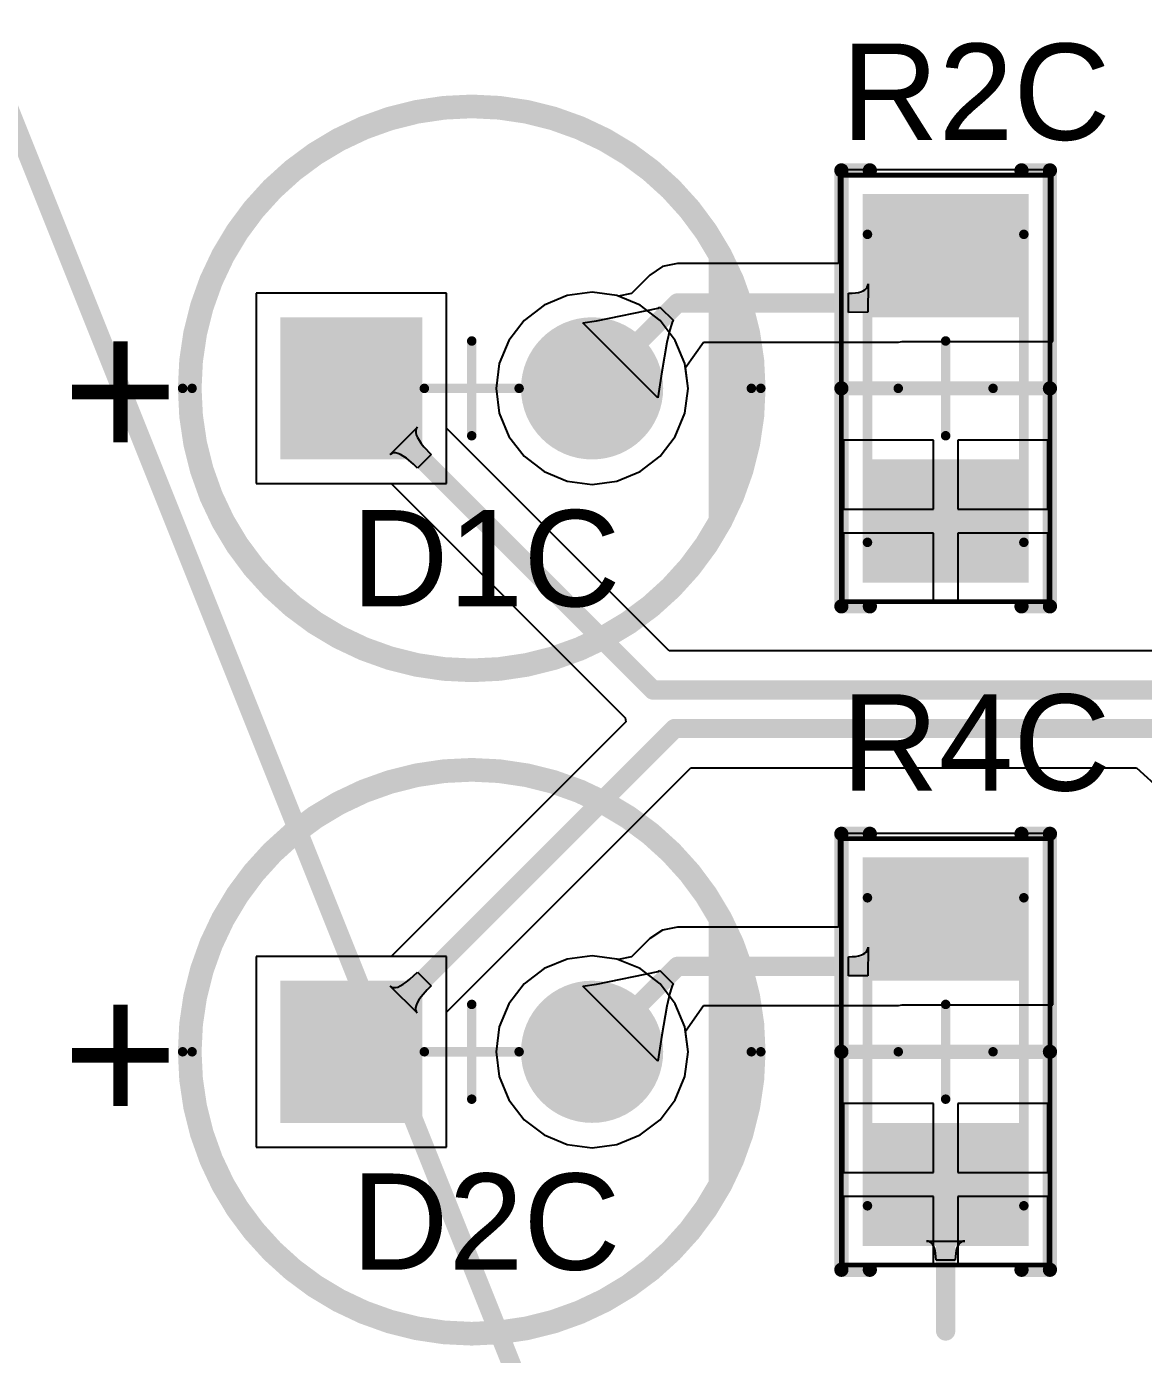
# Model space of a CAD drawing. Header units: inches. Extents: x -0.14 to 3.29, y -0.08 to 7.88.
# Drawn here: x 0.898 to 1.362, y 5.13 to 5.682 of the extents above; entities that cross this region are included whole.
import ezdxf

# ---------------------------------------------------------------- set-up
doc = ezdxf.new("R2010")
doc.units = ezdxf.units.IN
doc.header["$MEASUREMENT"] = 0
for name, color, linetype in [('Bottom Layer', 5, 'Continuous'), ('Bottom Solder', 6, 'Continuous'), ('Multi-Layer', 9, 'Continuous'), ('Pad Holes', 156, 'Continuous'), ('PCBD Notes', 76, 'Continuous'), ('Top 3D Body', 56, 'Continuous'), ('Top Courtyard', 56, 'Continuous'), ('Top Layer', 1, 'Continuous'), ('Top Overlay', 2, 'Continuous'), ('Top Paste', 8, 'Continuous'), ('Top Solder', 216, 'Continuous')]:
    doc.layers.add(name, color=color, linetype=linetype)
doc.styles.add('Arial', font='', dxfattribs={"height": 0.2})
doc.styles.get('Arial').set_extended_font_data('Arial')

# ---------------------------------------------------------------- blocks, each defined once
blk = doc.blocks.new('RES_1206_3216_354')
at = {"layer": 'Top Layer'}
for points in [[(-0.07874, -0.03248), (-0.07874, 0.03248), (-0.0315, 0.03248), (-0.0315, -0.03248)], [(0.0315, -0.03248), (0.0315, 0.03248), (0.07874, 0.03248), (0.07874, -0.03248)]]:
    blk.add_hatch(color=1, dxfattribs=at).paths.add_polyline_path(points)
at = {"layer": 'Top Paste'}
for points in [[(-0.07874, -0.03248), (-0.07874, 0.03248), (-0.0315, 0.03248), (-0.0315, -0.03248)], [(0.0315, -0.03248), (0.0315, 0.03248), (0.07874, 0.03248), (0.07874, -0.03248)]]:
    blk.add_hatch(color=8, dxfattribs=at).paths.add_polyline_path(points)
at = {"layer": 'Top Solder'}
for points in [[(-0.08071, -0.03445), (-0.08071, 0.03445), (-0.02953, 0.03445), (-0.02953, -0.03445)], [(0.02953, -0.03445), (0.02953, 0.03445), (0.08071, 0.03445), (0.08071, -0.03445)]]:
    blk.add_hatch(color=216, dxfattribs=at).paths.add_polyline_path(points)
at = {"layer": 'Top 3D Body'}
for points in [[(0.06398, 0.03248, 0.00394, 0.00394, 0), (-0.06398, 0.03248, 0.00394, 0.00394, 0)], [(-0.06398, -0.03248, 0.00394, 0.00394, 0), (-0.06398, 0.03248, 0.00394, 0.00394, 0)], [(0.06398, -0.03248, 0.00394, 0.00394, 0), (0.06398, 0.03248, 0.00394, 0.00394, 0)], [(0.06398, -0.03248, 0.00394, 0.00394, 0), (-0.06398, -0.03248, 0.00394, 0.00394, 0)]]:
    blk.add_lwpolyline(points, format="xyseb", dxfattribs=at)
for points in [[(-0.06496, 0.03248, 0.00197, 0.00197, 1), (-0.06299, 0.03248, 0.00197, 0.00197, 1)], [(-0.06496, 0.03248, 0.00197, 0.00197, 1), (-0.06299, 0.03248, 0.00197, 0.00197, 1)], [(0.06299, 0.03248, 0.00197, 0.00197, 1), (0.06496, 0.03248, 0.00197, 0.00197, 1)], [(0.06299, 0.03248, 0.00197, 0.00197, 1), (0.06496, 0.03248, 0.00197, 0.00197, 1)], [(-0.06496, -0.03248, 0.00197, 0.00197, 1), (-0.06299, -0.03248, 0.00197, 0.00197, 1)], [(-0.06496, -0.03248, 0.00197, 0.00197, 1), (-0.06299, -0.03248, 0.00197, 0.00197, 1)], [(0.06299, -0.03248, 0.00197, 0.00197, 1), (0.06496, -0.03248, 0.00197, 0.00197, 1)], [(0.06299, -0.03248, 0.00197, 0.00197, 1), (0.06496, -0.03248, 0.00197, 0.00197, 1)]]:
    blk.add_lwpolyline(points, format="xyseb", close=True, dxfattribs=at)
at = {"layer": 'Top Courtyard'}
for points in [[(0.08858, 0.04331, 0.00197, 0.00197, 0), (-0.08858, 0.04331, 0.00197, 0.00197, 0)], [(-0.08858, -0.04331, 0.00197, 0.00197, 0), (-0.08858, 0.04331, 0.00197, 0.00197, 0)], [(0.08858, -0.04331, 0.00197, 0.00197, 0), (0.08858, 0.04331, 0.00197, 0.00197, 0)], [(0, -0.01968, 0.00394, 0.00394, 0), (0, 0.01969, 0.00394, 0.00394, 0)], [(0.01969, 0, 0.00394, 0.00394, 0), (-0.01968, 0, 0.00394, 0.00394, 0)], [(0.08858, -0.04331, 0.00197, 0.00197, 0), (-0.08858, -0.04331, 0.00197, 0.00197, 0)]]:
    blk.add_lwpolyline(points, format="xyseb", dxfattribs=at)
for points in [[(-0.08907, 0.04331, 0.000984, 0.000984, 1), (-0.08809, 0.04331, 0.000984, 0.000984, 1)], [(-0.08907, 0.04331, 0.000984, 0.000984, 1), (-0.08809, 0.04331, 0.000984, 0.000984, 1)], [(0.08809, 0.04331, 0.000984, 0.000984, 1), (0.08908, 0.04331, 0.000984, 0.000984, 1)], [(0.08809, 0.04331, 0.000984, 0.000984, 1), (0.08908, 0.04331, 0.000984, 0.000984, 1)], [(-0.00098, 0.01969, 0.00197, 0.00197, 1), (0.00098, 0.01969, 0.00197, 0.00197, 1)], [(-0.02067, 0, 0.00197, 0.00197, 1), (-0.0187, 0, 0.00197, 0.00197, 1)], [(0.0187, 0, 0.00197, 0.00197, 1), (0.02067, 0, 0.00197, 0.00197, 1)], [(-0.00098, -0.01968, 0.00197, 0.00197, 1), (0.00098, -0.01968, 0.00197, 0.00197, 1)], [(-0.08907, -0.04331, 0.000984, 0.000984, 1), (-0.08809, -0.04331, 0.000984, 0.000984, 1)], [(-0.08907, -0.04331, 0.000984, 0.000984, 1), (-0.08809, -0.04331, 0.000984, 0.000984, 1)], [(0.08809, -0.04331, 0.000984, 0.000984, 1), (0.08908, -0.04331, 0.000984, 0.000984, 1)], [(0.08809, -0.04331, 0.000984, 0.000984, 1), (0.08908, -0.04331, 0.000984, 0.000984, 1)]]:
    blk.add_lwpolyline(points, format="xyseb", close=True, dxfattribs=at)
at = {"layer": 'Top Overlay'}
for points in [[(0.09055, 0.04331, 0.00591, 0.00591, 0), (-0.09055, 0.04331, 0.00591, 0.00591, 0)], [(-0.09055, 0.0315, 0.00591, 0.00591, 0), (-0.09055, 0.04331, 0.00591, 0.00591, 0)], [(0, -0.04331, 0.00591, 0.00591, 0), (0, 0.04331, 0.00591, 0.00591, 0)], [(0.09055, 0.0315, 0.00591, 0.00591, 0), (0.09055, 0.04331, 0.00591, 0.00591, 0)], [(-0.09055, -0.04331, 0.00591, 0.00591, 0), (-0.09055, -0.03149, 0.00591, 0.00591, 0)], [(0.09055, -0.04331, 0.00591, 0.00591, 0), (0.09055, -0.03149, 0.00591, 0.00591, 0)], [(0.09055, -0.04331, 0.00591, 0.00591, 0), (-0.09055, -0.04331, 0.00591, 0.00591, 0)]]:
    blk.add_lwpolyline(points, format="xyseb", dxfattribs=at)
for points in [[(-0.09203, 0.04331, 0.00295, 0.00295, 1), (-0.08907, 0.04331, 0.00295, 0.00295, 1)], [(-0.09203, 0.04331, 0.00295, 0.00295, 1), (-0.08907, 0.04331, 0.00295, 0.00295, 1)], [(-0.00148, 0.04331, 0.00295, 0.00295, 1), (0.00148, 0.04331, 0.00295, 0.00295, 1)], [(0.08908, 0.04331, 0.00295, 0.00295, 1), (0.09203, 0.04331, 0.00295, 0.00295, 1)], [(0.08908, 0.04331, 0.00295, 0.00295, 1), (0.09203, 0.04331, 0.00295, 0.00295, 1)], [(-0.09203, 0.0315, 0.00295, 0.00295, 1), (-0.08907, 0.0315, 0.00295, 0.00295, 1)], [(0.08908, 0.0315, 0.00295, 0.00295, 1), (0.09203, 0.0315, 0.00295, 0.00295, 1)], [(-0.09203, -0.03149, 0.00295, 0.00295, 1), (-0.08907, -0.03149, 0.00295, 0.00295, 1)], [(0.08908, -0.03149, 0.00295, 0.00295, 1), (0.09203, -0.03149, 0.00295, 0.00295, 1)], [(-0.09203, -0.04331, 0.00295, 0.00295, 1), (-0.08907, -0.04331, 0.00295, 0.00295, 1)], [(-0.09203, -0.04331, 0.00295, 0.00295, 1), (-0.08907, -0.04331, 0.00295, 0.00295, 1)], [(-0.00148, -0.04331, 0.00295, 0.00295, 1), (0.00148, -0.04331, 0.00295, 0.00295, 1)], [(0.08908, -0.04331, 0.00295, 0.00295, 1), (0.09203, -0.04331, 0.00295, 0.00295, 1)], [(0.08908, -0.04331, 0.00295, 0.00295, 1), (0.09203, -0.04331, 0.00295, 0.00295, 1)]]:
    blk.add_lwpolyline(points, format="xyseb", close=True, dxfattribs=at)
blk = doc.blocks.new('RES_1206_3216_374')
at = {"layer": 'Top Layer'}
for points in [[(-0.07874, -0.03248), (-0.07874, 0.03248), (-0.0315, 0.03248), (-0.0315, -0.03248)], [(0.0315, -0.03248), (0.0315, 0.03248), (0.07874, 0.03248), (0.07874, -0.03248)]]:
    blk.add_hatch(color=1, dxfattribs=at).paths.add_polyline_path(points)
at = {"layer": 'Top Paste'}
for points in [[(-0.07874, -0.03248), (-0.07874, 0.03248), (-0.0315, 0.03248), (-0.0315, -0.03248)], [(0.0315, -0.03248), (0.0315, 0.03248), (0.07874, 0.03248), (0.07874, -0.03248)]]:
    blk.add_hatch(color=8, dxfattribs=at).paths.add_polyline_path(points)
at = {"layer": 'Top Solder'}
for points in [[(-0.08071, -0.03445), (-0.08071, 0.03445), (-0.02953, 0.03445), (-0.02953, -0.03445)], [(0.02953, -0.03445), (0.02953, 0.03445), (0.08071, 0.03445), (0.08071, -0.03445)]]:
    blk.add_hatch(color=216, dxfattribs=at).paths.add_polyline_path(points)
at = {"layer": 'Top 3D Body'}
for points in [[(0.06398, 0.03248, 0.00394, 0.00394, 0), (-0.06398, 0.03248, 0.00394, 0.00394, 0)], [(-0.06398, -0.03248, 0.00394, 0.00394, 0), (-0.06398, 0.03248, 0.00394, 0.00394, 0)], [(0.06398, -0.03248, 0.00394, 0.00394, 0), (0.06398, 0.03248, 0.00394, 0.00394, 0)], [(0.06398, -0.03248, 0.00394, 0.00394, 0), (-0.06398, -0.03248, 0.00394, 0.00394, 0)]]:
    blk.add_lwpolyline(points, format="xyseb", dxfattribs=at)
for points in [[(-0.06496, 0.03248, 0.00197, 0.00197, 1), (-0.06299, 0.03248, 0.00197, 0.00197, 1)], [(-0.06496, 0.03248, 0.00197, 0.00197, 1), (-0.06299, 0.03248, 0.00197, 0.00197, 1)], [(0.06299, 0.03248, 0.00197, 0.00197, 1), (0.06496, 0.03248, 0.00197, 0.00197, 1)], [(0.06299, 0.03248, 0.00197, 0.00197, 1), (0.06496, 0.03248, 0.00197, 0.00197, 1)], [(-0.06496, -0.03248, 0.00197, 0.00197, 1), (-0.06299, -0.03248, 0.00197, 0.00197, 1)], [(-0.06496, -0.03248, 0.00197, 0.00197, 1), (-0.06299, -0.03248, 0.00197, 0.00197, 1)], [(0.06299, -0.03248, 0.00197, 0.00197, 1), (0.06496, -0.03248, 0.00197, 0.00197, 1)], [(0.06299, -0.03248, 0.00197, 0.00197, 1), (0.06496, -0.03248, 0.00197, 0.00197, 1)]]:
    blk.add_lwpolyline(points, format="xyseb", close=True, dxfattribs=at)
at = {"layer": 'Top Courtyard'}
for points in [[(0.08858, 0.04331, 0.00197, 0.00197, 0), (-0.08858, 0.04331, 0.00197, 0.00197, 0)], [(-0.08858, -0.04331, 0.00197, 0.00197, 0), (-0.08858, 0.04331, 0.00197, 0.00197, 0)], [(0.08858, -0.04331, 0.00197, 0.00197, 0), (0.08858, 0.04331, 0.00197, 0.00197, 0)], [(0, -0.01968, 0.00394, 0.00394, 0), (0, 0.01969, 0.00394, 0.00394, 0)], [(0.01969, 0, 0.00394, 0.00394, 0), (-0.01968, 0, 0.00394, 0.00394, 0)], [(0.08858, -0.04331, 0.00197, 0.00197, 0), (-0.08858, -0.04331, 0.00197, 0.00197, 0)]]:
    blk.add_lwpolyline(points, format="xyseb", dxfattribs=at)
for points in [[(-0.08907, 0.04331, 0.000984, 0.000984, 1), (-0.08809, 0.04331, 0.000984, 0.000984, 1)], [(-0.08907, 0.04331, 0.000984, 0.000984, 1), (-0.08809, 0.04331, 0.000984, 0.000984, 1)], [(0.08809, 0.04331, 0.000984, 0.000984, 1), (0.08907, 0.04331, 0.000984, 0.000984, 1)], [(0.08809, 0.04331, 0.000984, 0.000984, 1), (0.08907, 0.04331, 0.000984, 0.000984, 1)], [(-0.00098, 0.01969, 0.00197, 0.00197, 1), (0.00098, 0.01969, 0.00197, 0.00197, 1)], [(-0.02067, 0, 0.00197, 0.00197, 1), (-0.0187, 0, 0.00197, 0.00197, 1)], [(0.0187, 0, 0.00197, 0.00197, 1), (0.02067, 0, 0.00197, 0.00197, 1)], [(-0.00098, -0.01968, 0.00197, 0.00197, 1), (0.00098, -0.01968, 0.00197, 0.00197, 1)], [(-0.08907, -0.04331, 0.000984, 0.000984, 1), (-0.08809, -0.04331, 0.000984, 0.000984, 1)], [(-0.08907, -0.04331, 0.000984, 0.000984, 1), (-0.08809, -0.04331, 0.000984, 0.000984, 1)], [(0.08809, -0.04331, 0.000984, 0.000984, 1), (0.08907, -0.04331, 0.000984, 0.000984, 1)], [(0.08809, -0.04331, 0.000984, 0.000984, 1), (0.08907, -0.04331, 0.000984, 0.000984, 1)]]:
    blk.add_lwpolyline(points, format="xyseb", close=True, dxfattribs=at)
at = {"layer": 'Top Overlay'}
for points in [[(0.09055, 0.04331, 0.00591, 0.00591, 0), (-0.09055, 0.04331, 0.00591, 0.00591, 0)], [(-0.09055, 0.0315, 0.00591, 0.00591, 0), (-0.09055, 0.04331, 0.00591, 0.00591, 0)], [(0, -0.04331, 0.00591, 0.00591, 0), (0, 0.04331, 0.00591, 0.00591, 0)], [(0.09055, 0.0315, 0.00591, 0.00591, 0), (0.09055, 0.04331, 0.00591, 0.00591, 0)], [(-0.09055, -0.04331, 0.00591, 0.00591, 0), (-0.09055, -0.03149, 0.00591, 0.00591, 0)], [(0.09055, -0.04331, 0.00591, 0.00591, 0), (0.09055, -0.03149, 0.00591, 0.00591, 0)], [(0.09055, -0.04331, 0.00591, 0.00591, 0), (-0.09055, -0.04331, 0.00591, 0.00591, 0)]]:
    blk.add_lwpolyline(points, format="xyseb", dxfattribs=at)
for points in [[(-0.09203, 0.04331, 0.00295, 0.00295, 1), (-0.08907, 0.04331, 0.00295, 0.00295, 1)], [(-0.09203, 0.04331, 0.00295, 0.00295, 1), (-0.08907, 0.04331, 0.00295, 0.00295, 1)], [(-0.00148, 0.04331, 0.00295, 0.00295, 1), (0.00148, 0.04331, 0.00295, 0.00295, 1)], [(0.08908, 0.04331, 0.00295, 0.00295, 1), (0.09203, 0.04331, 0.00295, 0.00295, 1)], [(0.08908, 0.04331, 0.00295, 0.00295, 1), (0.09203, 0.04331, 0.00295, 0.00295, 1)], [(-0.09203, 0.0315, 0.00295, 0.00295, 1), (-0.08907, 0.0315, 0.00295, 0.00295, 1)], [(0.08908, 0.0315, 0.00295, 0.00295, 1), (0.09203, 0.0315, 0.00295, 0.00295, 1)], [(-0.09203, -0.03149, 0.00295, 0.00295, 1), (-0.08907, -0.03149, 0.00295, 0.00295, 1)], [(0.08908, -0.03149, 0.00295, 0.00295, 1), (0.09203, -0.03149, 0.00295, 0.00295, 1)], [(-0.09203, -0.04331, 0.00295, 0.00295, 1), (-0.08907, -0.04331, 0.00295, 0.00295, 1)], [(-0.09203, -0.04331, 0.00295, 0.00295, 1), (-0.08907, -0.04331, 0.00295, 0.00295, 1)], [(-0.00148, -0.04331, 0.00295, 0.00295, 1), (0.00148, -0.04331, 0.00295, 0.00295, 1)], [(0.08908, -0.04331, 0.00295, 0.00295, 1), (0.09203, -0.04331, 0.00295, 0.00295, 1)], [(0.08908, -0.04331, 0.00295, 0.00295, 1), (0.09203, -0.04331, 0.00295, 0.00295, 1)]]:
    blk.add_lwpolyline(points, format="xyseb", close=True, dxfattribs=at)
blk = doc.blocks.new('ED49B4F6_595F_4D62_96BB_D7184CAA9B94_437')
at = {"layer": 'Bottom Layer'}
blk.add_hatch(color=5, dxfattribs=at).paths.add_polyline_path([(-0.02244, -0.02756), (-0.07756, -0.02756), (-0.07756, 0.02756), (-0.02244, 0.02756)])
h = blk.add_hatch(color=5, dxfattribs=at)
edge = h.paths.add_edge_path()
edge.add_arc((0.05, 0), 0.02756, 0, 360)
at = {"layer": 'Bottom Solder'}
blk.add_hatch(color=6, dxfattribs=at).paths.add_polyline_path([(-0.02047, -0.02953), (-0.07953, -0.02953), (-0.07953, 0.02953), (-0.02047, 0.02953)])
h = blk.add_hatch(color=6, dxfattribs=at)
edge = h.paths.add_edge_path()
edge.add_arc((0.05, 0), 0.02953, 0, 360)
at = {"layer": 'Multi-Layer'}
blk.add_hatch(color=9, dxfattribs=at).paths.add_polyline_path([(-0.02244, -0.02756), (-0.07756, -0.02756), (-0.07756, 0.02756), (-0.02244, 0.02756)])
h = blk.add_hatch(color=9, dxfattribs=at)
edge = h.paths.add_edge_path()
edge.add_arc((0.05, 0), 0.02756, 0, 360)
at = {"layer": 'Pad Holes'}
h = blk.add_hatch(color=7, dxfattribs=at)
edge = h.paths.add_edge_path()
edge.add_arc((-0.05, 0), 0.0175, 0, 360)
h = blk.add_hatch(color=7, dxfattribs=at)
edge = h.paths.add_edge_path()
edge.add_arc((0.05, 0), 0.0175, 0, 360)
at = {"layer": 'Top Layer'}
blk.add_hatch(color=1, dxfattribs=at).paths.add_polyline_path([(-0.02244, -0.02756), (-0.07756, -0.02756), (-0.07756, 0.02756), (-0.02244, 0.02756)])
h = blk.add_hatch(color=1, dxfattribs=at)
edge = h.paths.add_edge_path()
edge.add_arc((0.05, 0), 0.02756, 0, 360)
at = {"layer": 'Top Solder'}
blk.add_hatch(color=216, dxfattribs=at).paths.add_polyline_path([(-0.02047, -0.02953), (-0.07953, -0.02953), (-0.07953, 0.02953), (-0.02047, 0.02953)])
h = blk.add_hatch(color=216, dxfattribs=at)
edge = h.paths.add_edge_path()
edge.add_arc((0.05, 0), 0.02953, 0, 360)
at = {"layer": 'Top 3D Body'}
for points in [[(0.11614, 0, 0.00394, 0.00394, 1), (-0.11614, 0, 0.00394, 0.00394, 1)], [(-0.11713, 0, 0.00197, 0.00197, 1), (-0.11516, 0, 0.00197, 0.00197, 1)], [(0.11516, 0, 0.00197, 0.00197, 1), (0.11713, 0, 0.00197, 0.00197, 1)]]:
    blk.add_lwpolyline(points, format="xyseb", close=True, dxfattribs=at)
at = {"layer": 'Top Courtyard'}
for points in [[(0.12008, 0, 0.00394, 0.00394, 1), (-0.12008, 0, 0.00394, 0.00394, 1)], [(-0.00098, 0.01968, 0.00197, 0.00197, 1), (0.00099, 0.01968, 0.00197, 0.00197, 1)], [(-0.12106, 0, 0.00197, 0.00197, 1), (-0.11909, 0, 0.00197, 0.00197, 1)], [(-0.02067, 0, 0.00197, 0.00197, 1), (-0.0187, 0, 0.00197, 0.00197, 1)], [(0.0187, 0, 0.00197, 0.00197, 1), (0.02067, 0, 0.00197, 0.00197, 1)], [(0.11909, 0, 0.00197, 0.00197, 1), (0.12106, 0, 0.00197, 0.00197, 1)], [(-0.00098, -0.01969, 0.00197, 0.00197, 1), (0.00099, -0.01969, 0.00197, 0.00197, 1)]]:
    blk.add_lwpolyline(points, format="xyseb", close=True, dxfattribs=at)
for points in [[(0, -0.01969, 0.00394, 0.00394, 0), (0, 0.01968, 0.00394, 0.00394, 0)], [(-0.01968, 0, 0.00394, 0.00394, 0), (0.01969, 0, 0.00394, 0.00394, 0)]]:
    blk.add_lwpolyline(points, format="xyseb", dxfattribs=at)
at = {"layer": 'Top Overlay'}
for points in [[(0.11614, 0, 0.00787, 0.00787, 1), (-0.11614, 0, 0.00787, 0.00787, 1)], [(0.10039, 0.05512, 0.00394, 0.00394, 1), (0.10433, 0.05512, 0.00394, 0.00394, 1)], [(0.10433, 0.03937, 0.00394, 0.00394, 1), (0.10827, 0.03937, 0.00394, 0.00394, 1)], [(0.10827, 0.02362, 0.00394, 0.00394, 1), (0.11221, 0.02362, 0.00394, 0.00394, 1)], [(-0.11811, 0, 0.00394, 0.00394, 1), (-0.11417, 0, 0.00394, 0.00394, 1)], [(0.11417, 0, 0.00394, 0.00394, 1), (0.11811, 0, 0.00394, 0.00394, 1)], [(0.10827, -0.02756, 0.00394, 0.00394, 1), (0.11221, -0.02756, 0.00394, 0.00394, 1)], [(0.10039, -0.03937, 0.00394, 0.00394, 1), (0.10433, -0.03937, 0.00394, 0.00394, 1)], [(0.10039, -0.03937, 0.00394, 0.00394, 1), (0.10433, -0.03937, 0.00394, 0.00394, 1)], [(0.10433, -0.03937, 0.00394, 0.00394, 1), (0.10827, -0.03937, 0.00394, 0.00394, 1)], [(0.10039, -0.05512, 0.00394, 0.00394, 1), (0.10433, -0.05512, 0.00394, 0.00394, 1)]]:
    blk.add_lwpolyline(points, format="xyseb", close=True, dxfattribs=at)
for points in [[(0.10236, -0.03937, 0.00787, 0.00787, 0), (0.10236, 0.05512, 0.00787, 0.00787, 0)], [(0.1063, -0.03937, 0.00787, 0.00787, 0), (0.1063, 0.03937, 0.00787, 0.00787, 0)], [(0.11024, -0.02756, 0.00787, 0.00787, 0), (0.11024, 0.02362, 0.00787, 0.00787, 0)], [(0.10236, -0.05512, 0.00787, 0.00787, 0), (0.10236, -0.03937, 0.00787, 0.00787, 0)]]:
    blk.add_lwpolyline(points, format="xyseb", dxfattribs=at)
at = {"layer": 'Top Overlay', "style": 'Arial'}
blk.add_text('+', height=0.05906, dxfattribs=at).set_placement((-0.17, -0.03))
blk = doc.blocks.new('ED49B4F6_595F_4D62_96BB_D7184CAA9B94_447')
at = {"layer": 'Bottom Layer'}
blk.add_hatch(color=5, dxfattribs=at).paths.add_polyline_path([(-0.02244, -0.02756), (-0.07756, -0.02756), (-0.07756, 0.02756), (-0.02244, 0.02756)])
h = blk.add_hatch(color=5, dxfattribs=at)
edge = h.paths.add_edge_path()
edge.add_arc((0.05, 0), 0.02756, 0, 360)
at = {"layer": 'Bottom Solder'}
blk.add_hatch(color=6, dxfattribs=at).paths.add_polyline_path([(-0.02047, -0.02953), (-0.07953, -0.02953), (-0.07953, 0.02953), (-0.02047, 0.02953)])
h = blk.add_hatch(color=6, dxfattribs=at)
edge = h.paths.add_edge_path()
edge.add_arc((0.05, 0), 0.02953, 0, 360)
at = {"layer": 'Multi-Layer'}
blk.add_hatch(color=9, dxfattribs=at).paths.add_polyline_path([(-0.02244, -0.02756), (-0.07756, -0.02756), (-0.07756, 0.02756), (-0.02244, 0.02756)])
h = blk.add_hatch(color=9, dxfattribs=at)
edge = h.paths.add_edge_path()
edge.add_arc((0.05, 0), 0.02756, 0, 360)
at = {"layer": 'Pad Holes'}
h = blk.add_hatch(color=7, dxfattribs=at)
edge = h.paths.add_edge_path()
edge.add_arc((-0.05, 0), 0.0175, 0, 360)
h = blk.add_hatch(color=7, dxfattribs=at)
edge = h.paths.add_edge_path()
edge.add_arc((0.05, 0), 0.0175, 0, 360)
at = {"layer": 'Top Layer'}
blk.add_hatch(color=1, dxfattribs=at).paths.add_polyline_path([(-0.02244, -0.02756), (-0.07756, -0.02756), (-0.07756, 0.02756), (-0.02244, 0.02756)])
h = blk.add_hatch(color=1, dxfattribs=at)
edge = h.paths.add_edge_path()
edge.add_arc((0.05, 0), 0.02756, 0, 360)
at = {"layer": 'Top Solder'}
blk.add_hatch(color=216, dxfattribs=at).paths.add_polyline_path([(-0.02047, -0.02953), (-0.07953, -0.02953), (-0.07953, 0.02953), (-0.02047, 0.02953)])
h = blk.add_hatch(color=216, dxfattribs=at)
edge = h.paths.add_edge_path()
edge.add_arc((0.05, 0), 0.02953, 0, 360)
at = {"layer": 'Top 3D Body'}
for points in [[(0.11614, 0, 0.00394, 0.00394, 1), (-0.11614, 0, 0.00394, 0.00394, 1)], [(-0.11713, 0, 0.00197, 0.00197, 1), (-0.11516, 0, 0.00197, 0.00197, 1)], [(0.11516, 0, 0.00197, 0.00197, 1), (0.11713, 0, 0.00197, 0.00197, 1)]]:
    blk.add_lwpolyline(points, format="xyseb", close=True, dxfattribs=at)
at = {"layer": 'Top Courtyard'}
for points in [[(0.12008, 0, 0.00394, 0.00394, 1), (-0.12008, 0, 0.00394, 0.00394, 1)], [(-0.00098, 0.01968, 0.00197, 0.00197, 1), (0.00099, 0.01968, 0.00197, 0.00197, 1)], [(-0.12106, 0, 0.00197, 0.00197, 1), (-0.11909, 0, 0.00197, 0.00197, 1)], [(-0.02067, 0, 0.00197, 0.00197, 1), (-0.0187, 0, 0.00197, 0.00197, 1)], [(0.0187, 0, 0.00197, 0.00197, 1), (0.02067, 0, 0.00197, 0.00197, 1)], [(0.11909, 0, 0.00197, 0.00197, 1), (0.12106, 0, 0.00197, 0.00197, 1)], [(-0.00098, -0.01969, 0.00197, 0.00197, 1), (0.00099, -0.01969, 0.00197, 0.00197, 1)]]:
    blk.add_lwpolyline(points, format="xyseb", close=True, dxfattribs=at)
for points in [[(0, -0.01969, 0.00394, 0.00394, 0), (0, 0.01968, 0.00394, 0.00394, 0)], [(-0.01968, 0, 0.00394, 0.00394, 0), (0.01969, 0, 0.00394, 0.00394, 0)]]:
    blk.add_lwpolyline(points, format="xyseb", dxfattribs=at)
at = {"layer": 'Top Overlay'}
for points in [[(0.11614, 0, 0.00787, 0.00787, 1), (-0.11614, 0, 0.00787, 0.00787, 1)], [(0.10039, 0.05512, 0.00394, 0.00394, 1), (0.10433, 0.05512, 0.00394, 0.00394, 1)], [(0.10433, 0.03937, 0.00394, 0.00394, 1), (0.10827, 0.03937, 0.00394, 0.00394, 1)], [(0.10827, 0.02362, 0.00394, 0.00394, 1), (0.11221, 0.02362, 0.00394, 0.00394, 1)], [(-0.11811, 0, 0.00394, 0.00394, 1), (-0.11417, 0, 0.00394, 0.00394, 1)], [(0.11417, 0, 0.00394, 0.00394, 1), (0.11811, 0, 0.00394, 0.00394, 1)], [(0.10827, -0.02756, 0.00394, 0.00394, 1), (0.11221, -0.02756, 0.00394, 0.00394, 1)], [(0.10039, -0.03937, 0.00394, 0.00394, 1), (0.10433, -0.03937, 0.00394, 0.00394, 1)], [(0.10039, -0.03937, 0.00394, 0.00394, 1), (0.10433, -0.03937, 0.00394, 0.00394, 1)], [(0.10433, -0.03937, 0.00394, 0.00394, 1), (0.10827, -0.03937, 0.00394, 0.00394, 1)], [(0.10039, -0.05512, 0.00394, 0.00394, 1), (0.10433, -0.05512, 0.00394, 0.00394, 1)]]:
    blk.add_lwpolyline(points, format="xyseb", close=True, dxfattribs=at)
for points in [[(0.10236, -0.03937, 0.00787, 0.00787, 0), (0.10236, 0.05512, 0.00787, 0.00787, 0)], [(0.1063, -0.03937, 0.00787, 0.00787, 0), (0.1063, 0.03937, 0.00787, 0.00787, 0)], [(0.11024, -0.02756, 0.00787, 0.00787, 0), (0.11024, 0.02362, 0.00787, 0.00787, 0)], [(0.10236, -0.05512, 0.00787, 0.00787, 0), (0.10236, -0.03937, 0.00787, 0.00787, 0)]]:
    blk.add_lwpolyline(points, format="xyseb", dxfattribs=at)
at = {"layer": 'Top Overlay', "style": 'Arial'}
blk.add_text('+', height=0.05906, dxfattribs=at).set_placement((-0.17, -0.03))

msp = doc.modelspace()

# ---------------------------------------------------------------- linework, layer by layer
at = {"layer": 'Bottom Layer'}
for p, q in [((1.13268, 5.5714), (1.12235, 5.57004)), ((1.143, 5.57004), (1.13268, 5.5714)), ((1.07224, 5.57106), (0.99312, 5.57106)), ((0.99312, 5.57106), (0.99312, 5.49194)), ((1.07224, 5.49194), (1.07224, 5.57106)), ((1.11273, 5.56605), (1.10446, 5.55971)), ((1.12235, 5.57004), (1.11273, 5.56605)), ((1.15263, 5.56605), (1.143, 5.57004)), ((1.16089, 5.55971), (1.15263, 5.56605)), ((1.10446, 5.55971), (1.09812, 5.55145)), ((1.16723, 5.55145), (1.16089, 5.55971)), ((1.09812, 5.55145), (1.09414, 5.54182)), ((1.17122, 5.54182), (1.16723, 5.55145)), ((1.09414, 5.54182), (1.09278, 5.5315)), ((1.17258, 5.5315), (1.17122, 5.54182)), ((1.09278, 5.5315), (1.09414, 5.52117)), ((1.17122, 5.52117), (1.17258, 5.5315)), ((1.09414, 5.52117), (1.09812, 5.51155)), ((1.16723, 5.51155), (1.17122, 5.52117)), ((1.09812, 5.51155), (1.10446, 5.50328)), ((1.16089, 5.50328), (1.16723, 5.51155)), ((1.10446, 5.50328), (1.11273, 5.49694)), ((1.15263, 5.49694), (1.16089, 5.50328)), ((1.11273, 5.49694), (1.12235, 5.49296)), ((1.143, 5.49296), (1.15263, 5.49694)), ((0.99312, 5.49194), (1.07224, 5.49194)), ((1.12235, 5.49296), (1.13268, 5.4916)), ((1.13268, 5.4916), (1.143, 5.49296)), ((1.13268, 5.29581), (1.12235, 5.29445)), ((1.143, 5.29445), (1.13268, 5.29581)), ((1.07224, 5.29547), (0.99312, 5.29547)), ((0.99312, 5.29547), (0.99312, 5.21635)), ((1.07224, 5.21635), (1.07224, 5.29547)), ((1.11273, 5.29046), (1.10446, 5.28412)), ((1.12235, 5.29445), (1.11273, 5.29046)), ((1.15263, 5.29046), (1.143, 5.29445)), ((1.16089, 5.28412), (1.15263, 5.29046)), ((1.10446, 5.28412), (1.09812, 5.27586)), ((1.16723, 5.27586), (1.16089, 5.28412)), ((1.09812, 5.27586), (1.09414, 5.26623)), ((1.17122, 5.26623), (1.16723, 5.27586)), ((1.09414, 5.26623), (1.09278, 5.25591)), ((1.17258, 5.25591), (1.17122, 5.26623)), ((1.09278, 5.25591), (1.09414, 5.24558)), ((1.17122, 5.24558), (1.17258, 5.25591)), ((1.09414, 5.24558), (1.09812, 5.23596)), ((1.16723, 5.23596), (1.17122, 5.24558)), ((1.09812, 5.23596), (1.10446, 5.22769)), ((1.16089, 5.22769), (1.16723, 5.23596)), ((1.10446, 5.22769), (1.11273, 5.22135)), ((1.15263, 5.22135), (1.16089, 5.22769)), ((1.11273, 5.22135), (1.12235, 5.21737)), ((1.143, 5.21737), (1.15263, 5.22135)), ((0.99312, 5.21635), (1.07224, 5.21635)), ((1.12235, 5.21737), (1.13268, 5.21601)), ((1.13268, 5.21601), (1.143, 5.21737))]:
    msp.add_line(p, q, dxfattribs=at)
at = {"layer": 'PCBD Notes'}
msp.add_lwpolyline([(0, 7.87402, 0.00787, 0.00787, 0), (3.14961, 0, 0.00787, 0.00787, 0)], format="xyseb", dxfattribs=at)
at = {"layer": 'Top Layer'}
for p, q in [((1.32401, 5.62224), (1.23505, 5.62224)), ((1.23505, 5.62224), (1.23505, 5.58331)), ((1.32401, 5.55099), (1.32401, 5.62224)), ((1.16817, 5.58331), (1.16193, 5.58206)), ((1.23505, 5.58331), (1.16817, 5.58331)), ((1.15664, 5.57853), (1.149, 5.57089)), ((1.16193, 5.58206), (1.15664, 5.57853)), ((1.13268, 5.5714), (1.12235, 5.57004)), ((1.143, 5.57004), (1.13268, 5.5714)), ((1.24208, 5.57115), (1.24329, 5.57135)), ((1.24329, 5.57135), (1.24435, 5.57163)), ((1.24435, 5.57163), (1.24524, 5.57199)), ((1.24524, 5.57199), (1.24597, 5.57243)), ((1.24597, 5.57243), (1.24654, 5.57295)), ((1.24654, 5.57295), (1.24695, 5.57355)), ((1.24695, 5.57355), (1.2472, 5.57423)), ((1.24729, 5.57499), (1.24717, 5.56311)), ((1.2472, 5.57423), (1.24729, 5.57499)), ((1.07224, 5.57106), (0.99312, 5.57106)), ((0.99312, 5.57106), (0.99312, 5.49194)), ((1.07224, 5.51501), (1.07224, 5.57106)), ((1.11273, 5.56605), (1.10446, 5.55971)), ((1.12235, 5.57004), (1.11273, 5.56605)), ((1.1436, 5.56979), (1.143, 5.57004)), ((1.149, 5.57089), (1.1436, 5.56979)), ((1.23917, 5.57099), (1.2407, 5.57103)), ((1.23917, 5.56299), (1.23917, 5.57099)), ((1.2407, 5.57103), (1.24208, 5.57115)), ((1.13447, 5.55961), (1.16009, 5.56482)), ((1.16009, 5.56482), (1.16082, 5.5653)), ((1.16082, 5.5653), (1.16648, 5.55964)), ((1.24717, 5.56311), (1.23917, 5.56299)), ((1.10446, 5.55971), (1.09812, 5.55145)), ((1.1288, 5.55878), (1.13447, 5.55961)), ((1.15996, 5.52762), (1.1288, 5.55878)), ((1.16493, 5.5558), (1.16371, 5.55049)), ((1.16549, 5.55763), (1.16493, 5.5558)), ((1.166, 5.55891), (1.16549, 5.55763)), ((1.16648, 5.55964), (1.166, 5.55891)), ((1.09812, 5.55145), (1.09414, 5.54182)), ((1.16371, 5.55049), (1.16158, 5.53841)), ((1.17144, 5.54012), (1.17891, 5.55068)), ((1.17891, 5.55068), (1.25991, 5.55068)), ((1.25991, 5.55068), (1.26148, 5.55099)), ((1.26148, 5.55099), (1.32401, 5.55099)), ((1.09414, 5.54182), (1.09278, 5.5315)), ((1.16158, 5.53841), (1.15996, 5.52762)), ((1.17258, 5.5315), (1.17144, 5.54012)), ((1.09278, 5.5315), (1.09414, 5.52117)), ((1.17122, 5.52117), (1.17258, 5.5315)), ((1.09414, 5.52117), (1.09812, 5.51155)), ((1.16723, 5.51155), (1.17122, 5.52117)), ((1.0488, 5.50406), (1.06012, 5.51537)), ((1.05966, 5.51475), (1.05944, 5.51401)), ((1.05944, 5.51401), (1.05944, 5.51316)), ((1.05944, 5.51316), (1.05966, 5.5122)), ((1.06012, 5.51537), (1.05966, 5.51475)), ((1.05966, 5.5122), (1.06012, 5.51113)), ((1.06012, 5.51113), (1.0608, 5.50994)), ((1.16474, 5.4225), (1.07224, 5.51501)), ((1.09812, 5.51155), (1.10446, 5.50328)), ((1.16089, 5.50328), (1.16723, 5.51155)), ((1.0608, 5.50994), (1.0617, 5.50864)), ((1.0617, 5.50864), (1.06283, 5.50722)), ((1.06283, 5.50722), (1.06577, 5.50406)), ((1.27453, 5.51), (1.23705, 5.51)), ((1.23705, 5.51), (1.23705, 5.48138)), ((1.27453, 5.48138), (1.27453, 5.51)), ((1.32201, 5.51), (1.28453, 5.51)), ((1.28453, 5.51), (1.28453, 5.48138)), ((1.32201, 5.48138), (1.32201, 5.51)), ((1.04943, 5.50451), (1.0488, 5.50406)), ((1.05016, 5.50474), (1.04943, 5.50451)), ((1.05101, 5.50474), (1.05016, 5.50474)), ((1.05197, 5.50451), (1.05101, 5.50474)), ((1.05305, 5.50406), (1.05197, 5.50451)), ((1.05423, 5.50338), (1.05305, 5.50406)), ((1.05553, 5.50247), (1.05423, 5.50338)), ((1.05848, 5.49998), (1.05553, 5.50247)), ((1.06012, 5.4984), (1.05848, 5.49998)), ((1.06577, 5.50406), (1.06012, 5.4984)), ((1.10446, 5.50328), (1.11273, 5.49694)), ((1.15263, 5.49694), (1.16089, 5.50328)), ((1.11273, 5.49694), (1.12235, 5.49296)), ((1.143, 5.49296), (1.15263, 5.49694)), ((0.99312, 5.49194), (1.04917, 5.49194)), ((1.04917, 5.49194), (1.14645, 5.39465)), ((1.12235, 5.49296), (1.13268, 5.4916)), ((1.13268, 5.4916), (1.143, 5.49296)), ((1.23705, 5.48138), (1.27453, 5.48138)), ((1.28453, 5.48138), (1.32201, 5.48138)), ((1.27453, 5.47138), (1.23705, 5.47138)), ((1.23705, 5.47138), (1.23705, 5.44276)), ((1.27453, 5.44276), (1.27453, 5.47138)), ((1.32201, 5.47138), (1.28453, 5.47138)), ((1.28453, 5.47138), (1.28453, 5.44276)), ((1.32201, 5.44276), (1.32201, 5.47138)), ((1.23705, 5.44276), (1.27453, 5.44276)), ((1.28453, 5.44276), (1.32201, 5.44276)), ((1.50696, 5.4225), (1.16474, 5.4225)), ((1.14662, 5.39292), (1.04917, 5.29547)), ((1.14645, 5.39465), (1.14662, 5.39292)), ((1.07224, 5.27239), (1.17372, 5.37387)), ((1.17372, 5.37387), (1.35886, 5.37387)), ((1.35886, 5.37387), (1.3692, 5.36441)), ((1.32401, 5.34665), (1.23505, 5.34665)), ((1.23505, 5.34665), (1.23505, 5.30771)), ((1.32401, 5.2754), (1.32401, 5.34665)), ((1.16817, 5.30771), (1.16193, 5.30647)), ((1.23505, 5.30771), (1.16817, 5.30771)), ((1.15664, 5.30294), (1.149, 5.2953)), ((1.16193, 5.30647), (1.15664, 5.30294)), ((1.13268, 5.29581), (1.12235, 5.29445)), ((1.143, 5.29445), (1.13268, 5.29581)), ((1.2407, 5.29544), (1.24208, 5.29556)), ((1.24208, 5.29556), (1.24329, 5.29576)), ((1.24329, 5.29576), (1.24435, 5.29604)), ((1.24435, 5.29604), (1.24524, 5.2964)), ((1.24524, 5.2964), (1.24597, 5.29684)), ((1.24597, 5.29684), (1.24654, 5.29736)), ((1.24654, 5.29736), (1.24695, 5.29796)), ((1.24695, 5.29796), (1.2472, 5.29864)), ((1.24729, 5.2994), (1.24717, 5.28752)), ((1.2472, 5.29864), (1.24729, 5.2994)), ((1.04917, 5.29547), (0.99312, 5.29547)), ((0.99312, 5.29547), (0.99312, 5.21635)), ((1.11273, 5.29046), (1.10446, 5.28412)), ((1.12235, 5.29445), (1.11273, 5.29046)), ((1.1436, 5.2942), (1.143, 5.29445)), ((1.149, 5.2953), (1.1436, 5.2942)), ((1.23917, 5.2954), (1.2407, 5.29544)), ((1.23917, 5.2874), (1.23917, 5.2954)), ((1.05421, 5.28398), (1.05551, 5.28489)), ((1.05551, 5.28489), (1.05693, 5.28604)), ((1.05693, 5.28604), (1.06012, 5.289)), ((1.06012, 5.289), (1.06577, 5.28335)), ((1.13447, 5.28402), (1.16009, 5.28923)), ((1.16009, 5.28923), (1.16082, 5.28971)), ((1.16082, 5.28971), (1.16648, 5.28405)), ((1.24717, 5.28752), (1.23917, 5.2874)), ((1.06, 5.27203), (1.0488, 5.28323)), ((1.0488, 5.28323), (1.04941, 5.28278)), ((1.04941, 5.28278), (1.05014, 5.28257)), ((1.05014, 5.28257), (1.05098, 5.28258)), ((1.05098, 5.28258), (1.05194, 5.28282)), ((1.05194, 5.28282), (1.05302, 5.28329)), ((1.05302, 5.28329), (1.05421, 5.28398)), ((1.06418, 5.28169), (1.06166, 5.27874)), ((1.06577, 5.28335), (1.06418, 5.28169)), ((1.10446, 5.28412), (1.09812, 5.27586)), ((1.1288, 5.28319), (1.13447, 5.28402)), ((1.15996, 5.25202), (1.1288, 5.28319)), ((1.16493, 5.28021), (1.16371, 5.2749)), ((1.16549, 5.28204), (1.16493, 5.28021)), ((1.166, 5.28332), (1.16549, 5.28204)), ((1.16648, 5.28405), (1.166, 5.28332)), ((1.05935, 5.27421), (1.05934, 5.27337)), ((1.05959, 5.27517), (1.05935, 5.27421)), ((1.06006, 5.27624), (1.05959, 5.27517)), ((1.06075, 5.27743), (1.06006, 5.27624)), ((1.06166, 5.27874), (1.06075, 5.27743)), ((1.09812, 5.27586), (1.09414, 5.26623)), ((1.16371, 5.2749), (1.16158, 5.26282)), ((1.17144, 5.26453), (1.17891, 5.27509)), ((1.17891, 5.27509), (1.25991, 5.27509)), ((1.25991, 5.27509), (1.26149, 5.2754)), ((1.26149, 5.2754), (1.32401, 5.2754)), ((1.05934, 5.27337), (1.05956, 5.27264)), ((1.05956, 5.27264), (1.06, 5.27203)), ((1.07224, 5.21635), (1.07224, 5.27239)), ((1.09414, 5.26623), (1.09278, 5.25591)), ((1.16158, 5.26282), (1.15996, 5.25202)), ((1.17258, 5.25591), (1.17144, 5.26453)), ((1.09278, 5.25591), (1.09414, 5.24558)), ((1.17122, 5.24558), (1.17258, 5.25591)), ((1.09414, 5.24558), (1.09812, 5.23596)), ((1.16723, 5.23596), (1.17122, 5.24558)), ((1.09812, 5.23596), (1.10446, 5.22769)), ((1.16089, 5.22769), (1.16723, 5.23596)), ((1.27453, 5.23441), (1.23705, 5.23441)), ((1.23705, 5.23441), (1.23705, 5.20579)), ((1.27453, 5.20579), (1.27453, 5.23441)), ((1.32201, 5.23441), (1.28453, 5.23441)), ((1.28453, 5.23441), (1.28453, 5.20579)), ((1.32201, 5.20579), (1.32201, 5.23441)), ((1.10446, 5.22769), (1.11273, 5.22135)), ((1.15263, 5.22135), (1.16089, 5.22769)), ((1.11273, 5.22135), (1.12235, 5.21737)), ((1.143, 5.21737), (1.15263, 5.22135)), ((0.99312, 5.21635), (1.07224, 5.21635)), ((1.12235, 5.21737), (1.13268, 5.21601)), ((1.13268, 5.21601), (1.143, 5.21737)), ((1.23705, 5.20579), (1.27453, 5.20579)), ((1.28453, 5.20579), (1.32201, 5.20579)), ((1.27453, 5.19579), (1.23705, 5.19579)), ((1.23705, 5.19579), (1.23705, 5.16717)), ((1.27453, 5.16717), (1.27453, 5.19579)), ((1.32201, 5.19579), (1.28453, 5.19579)), ((1.28453, 5.19579), (1.28453, 5.16717)), ((1.32201, 5.16717), (1.32201, 5.19579)), ((1.27229, 5.17721), (1.27153, 5.17729)), ((1.27153, 5.17729), (1.28753, 5.17729)), ((1.27297, 5.17697), (1.27229, 5.17721)), ((1.27357, 5.17657), (1.27297, 5.17697)), ((1.27409, 5.17601), (1.27357, 5.17657)), ((1.27453, 5.17529), (1.27409, 5.17601)), ((1.27489, 5.17441), (1.27453, 5.17529)), ((1.27517, 5.17337), (1.27489, 5.17441)), ((1.28417, 5.17441), (1.28389, 5.17337)), ((1.28453, 5.17529), (1.28417, 5.17441)), ((1.28497, 5.17601), (1.28453, 5.17529)), ((1.28549, 5.17657), (1.28497, 5.17601)), ((1.28609, 5.17697), (1.28549, 5.17657)), ((1.28677, 5.17721), (1.28609, 5.17697)), ((1.28753, 5.17729), (1.28677, 5.17721)), ((1.27537, 5.17217), (1.27517, 5.17337)), ((1.27549, 5.17081), (1.27537, 5.17217)), ((1.27553, 5.16929), (1.27549, 5.17081)), ((1.28353, 5.16929), (1.27553, 5.16929)), ((1.28357, 5.17081), (1.28353, 5.16929)), ((1.28369, 5.17217), (1.28357, 5.17081)), ((1.28389, 5.17337), (1.28369, 5.17217)), ((1.23705, 5.16717), (1.27453, 5.16717)), ((1.28453, 5.16717), (1.32201, 5.16717))]:
    msp.add_line(p, q, dxfattribs=at)
for points in [[(1.25991, 5.56699, 0.008, 0.008, 0), (1.27953, 5.58661, 0.008, 0.008, 0)], [(1.13268, 5.5315, 0.008, 0.008, 0), (1.16817, 5.56699, 0.008, 0.008, 0)], [(1.16817, 5.56699, 0.008, 0.008, 0), (1.25991, 5.56699, 0.008, 0.008, 0)], [(1.03268, 5.5315, 0.008, 0.008, 0), (1.15799, 5.40619, 0.008, 0.008, 0)], [(1.15799, 5.40619, 0.008, 0.008, 0), (1.50696, 5.40619, 0.008, 0.008, 0)], [(1.03268, 5.25591, 0.008, 0.008, 0), (1.16696, 5.39019, 0.008, 0.008, 0)], [(1.16696, 5.39019, 0.008, 0.008, 0), (1.43367, 5.39019, 0.008, 0.008, 0)], [(1.25991, 5.2914, 0.008, 0.008, 0), (1.27953, 5.31102, 0.008, 0.008, 0)], [(1.13268, 5.2559, 0.008, 0.008, 0), (1.16817, 5.2914, 0.008, 0.008, 0)], [(1.16817, 5.2914, 0.008, 0.008, 0), (1.25991, 5.2914, 0.008, 0.008, 0)], [(1.03268, 5.2559, 0.008, 0.008, 0), (1.03268, 5.25591, 0.008, 0.008, 0)], [(1.27953, 5.13992, 0.008, 0.008, 0), (1.27953, 5.20079, 0.008, 0.008, 0)]]:
    msp.add_lwpolyline(points, format="xyseb", dxfattribs=at)
for points in [[(1.27753, 5.58661, 0.004, 0.004, 1), (1.28153, 5.58661, 0.004, 0.004, 1)], [(1.16617, 5.56699, 0.004, 0.004, 1), (1.17017, 5.56699, 0.004, 0.004, 1)], [(1.16617, 5.56699, 0.004, 0.004, 1), (1.17017, 5.56699, 0.004, 0.004, 1)], [(1.25791, 5.56699, 0.004, 0.004, 1), (1.26191, 5.56699, 0.004, 0.004, 1)], [(1.25791, 5.56699, 0.004, 0.004, 1), (1.26191, 5.56699, 0.004, 0.004, 1)], [(1.03068, 5.5315, 0.004, 0.004, 1), (1.03468, 5.5315, 0.004, 0.004, 1)], [(1.13068, 5.5315, 0.004, 0.004, 1), (1.13468, 5.5315, 0.004, 0.004, 1)], [(1.15599, 5.40619, 0.004, 0.004, 1), (1.15999, 5.40619, 0.004, 0.004, 1)], [(1.15599, 5.40619, 0.004, 0.004, 1), (1.15999, 5.40619, 0.004, 0.004, 1)], [(1.16496, 5.39019, 0.004, 0.004, 1), (1.16896, 5.39019, 0.004, 0.004, 1)], [(1.16496, 5.39019, 0.004, 0.004, 1), (1.16896, 5.39019, 0.004, 0.004, 1)], [(1.27753, 5.31102, 0.004, 0.004, 1), (1.28153, 5.31102, 0.004, 0.004, 1)], [(1.16617, 5.2914, 0.004, 0.004, 1), (1.17017, 5.2914, 0.004, 0.004, 1)], [(1.16617, 5.2914, 0.004, 0.004, 1), (1.17017, 5.2914, 0.004, 0.004, 1)], [(1.25791, 5.2914, 0.004, 0.004, 1), (1.26191, 5.2914, 0.004, 0.004, 1)], [(1.25791, 5.2914, 0.004, 0.004, 1), (1.26191, 5.2914, 0.004, 0.004, 1)], [(1.03068, 5.25591, 0.004, 0.004, 1), (1.03468, 5.25591, 0.004, 0.004, 1)], [(1.03068, 5.25591, 0.004, 0.004, 1), (1.03468, 5.25591, 0.004, 0.004, 1)], [(1.03068, 5.2559, 0.004, 0.004, 1), (1.03468, 5.2559, 0.004, 0.004, 1)], [(1.13068, 5.2559, 0.004, 0.004, 1), (1.13468, 5.2559, 0.004, 0.004, 1)], [(1.27753, 5.20079, 0.004, 0.004, 1), (1.28153, 5.20079, 0.004, 0.004, 1)], [(1.27753, 5.13992, 0.004, 0.004, 1), (1.28153, 5.13992, 0.004, 0.004, 1)]]:
    msp.add_lwpolyline(points, format="xyseb", close=True, dxfattribs=at)

# ---------------------------------------------------------------- block references
for name, p in [('ED49B4F6_595F_4D62_96BB_D7184CAA9B94_447', (1.08268, 5.5315)), ('ED49B4F6_595F_4D62_96BB_D7184CAA9B94_437', (1.08268, 5.25591))]:
    msp.add_blockref(name, p)
at = {"rotation": 270}
for name, p in [('RES_1206_3216_374', (1.27953, 5.5315)), ('RES_1206_3216_354', (1.27953, 5.25591))]:
    msp.add_blockref(name, p, dxfattribs=at)

# ---------------------------------------------------------------- texts
at = {"layer": 'Top Overlay', "style": 'Arial'}
for s, p in [('R2C', (1.23622, 5.63472)), ('D1C', (1.03268, 5.44094)), ('R4C', (1.23622, 5.36441)), ('D2C', (1.03268, 5.16535))]:
    msp.add_text(s, height=0.04, dxfattribs=at).set_placement(p)

doc.saveas('drawing.dxf')
